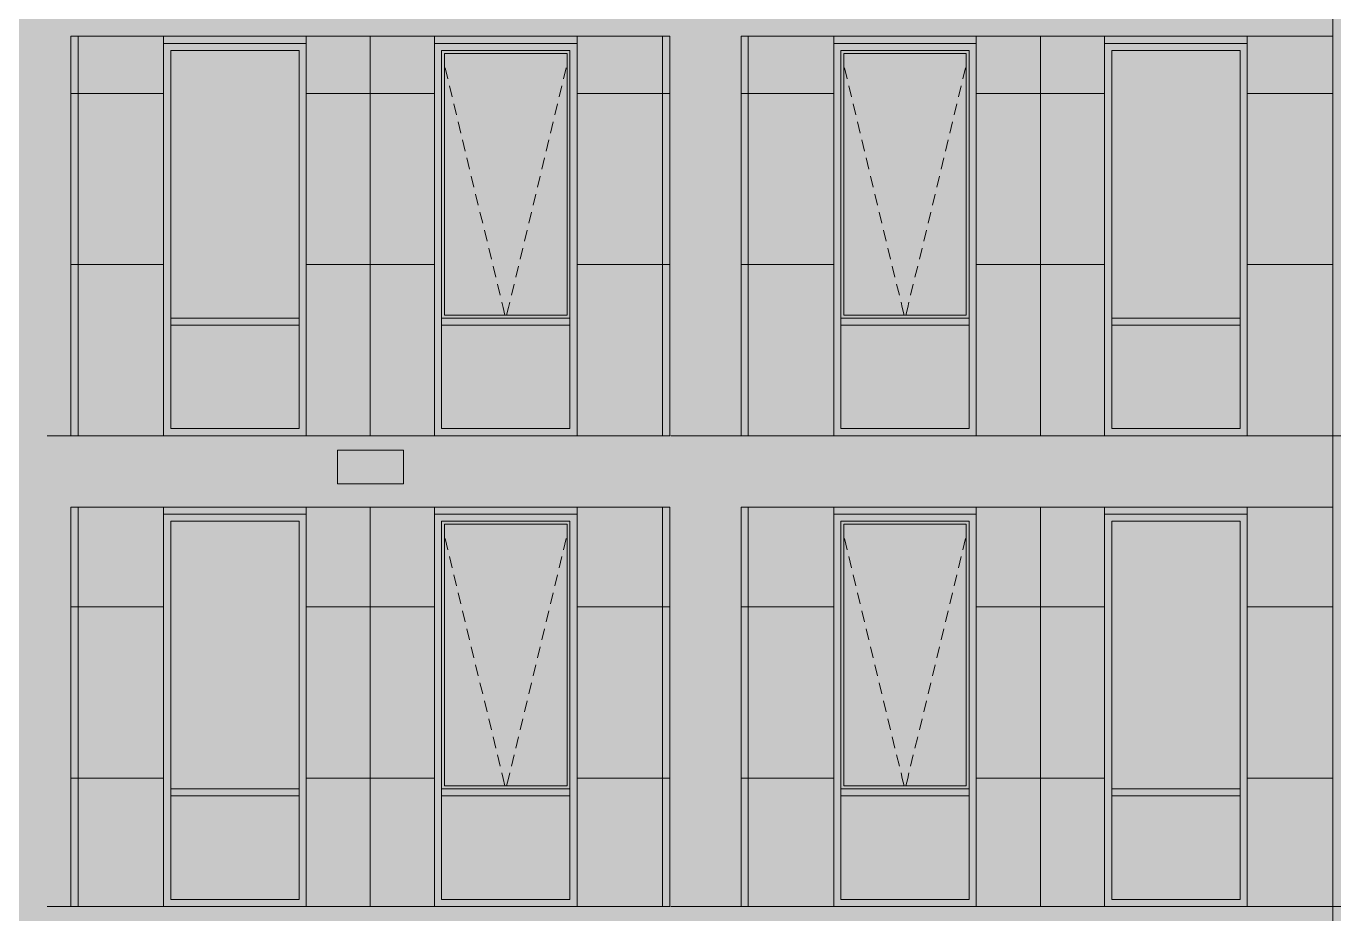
# Model space of a CAD drawing. Header units: millimetres. Extents: x 1499747 to 4230374, y -28481 to 441852.
# Drawn here: x 4059278 to 4068450, y 377277 to 383499 of the extents above; entities that cross this region are included whole.
import ezdxf

# ---------------------------------------------------------------- set-up
doc = ezdxf.new("R2010")
doc.units = ezdxf.units.MM
doc.header["$MEASUREMENT"] = 0
doc.layers.add('Чертеж и Рисунок', color=7, linetype='Continuous')

msp = doc.modelspace()

# ---------------------------------------------------------------- hatches: boundary and pattern name
at = {"layer": 'Чертеж и Рисунок', "linetype": 'Continuous', "lineweight": 0, "true_color": 0xffffff}
for points in [[(4068441.89505, 399933.01142), (4068441.89505, 373528.37108), (4068941.89582, 373528.37108), (4068941.89582, 399933.01142)], [(4059091.98077, 373528.37108), (4059591.98153, 373528.37108), (4059591.98153, 393328.40133), (4059091.98077, 393328.40133)], [(4063791.98795, 373528.37108), (4064291.98871, 373528.37108), (4064291.98871, 393328.40133), (4063791.98795, 393328.40133)], [(4059591.98153, 383928.38697), (4059591.98153, 383428.3862), (4063791.98795, 383428.3862), (4063791.98795, 383928.38697)], [(4064291.98871, 383428.3862), (4068441.89505, 383428.3862), (4068441.89505, 383928.38697), (4064291.98871, 383928.38697)], [(4059591.98153, 383428.3862), (4059591.98153, 380628.38193), (4060242.28253, 380628.38193), (4060242.28253, 383378.38613), (4061242.28405, 383378.38613), (4061242.28405, 380628.38193), (4062141.78543, 380628.38193), (4062141.78543, 383378.38613), (4063141.78696, 383378.38613), (4063141.78696, 380628.38193), (4063791.98795, 380628.38193), (4063791.98795, 383428.3862)], [(4068441.89505, 383428.3862), (4064291.98871, 383428.3862), (4064291.98871, 380628.38193), (4064941.98971, 380628.38193), (4064941.98971, 383378.38613), (4065941.99124, 383378.38613), (4065941.99124, 380628.38193), (4066841.89261, 380628.38193), (4066841.89261, 383378.38613), (4067841.89414, 383378.38613), (4067841.89414, 380628.38193), (4068441.89505, 380628.38193)], [(4059591.98153, 380628.38193), (4059591.98153, 380128.38116), (4063791.98795, 380128.38116), (4063791.98795, 380628.38193)], [(4064291.98871, 380128.38116), (4068441.89505, 380128.38116), (4068441.89505, 380628.38193), (4064291.98871, 380628.38193)], [(4061461.98439, 380291.38141), (4061923.7851, 380291.38141), (4061923.7851, 380527.08177), (4061461.98439, 380527.08177)], [(4059591.98153, 380128.38116), (4059591.98153, 377328.37688), (4060242.28253, 377328.37688), (4060242.28253, 380078.38109), (4061242.28405, 380078.38109), (4061242.28405, 377328.37688), (4062141.78543, 377328.37688), (4062141.78543, 380078.38109), (4063141.78696, 380078.38109), (4063141.78696, 377328.37688), (4063791.98795, 377328.37688), (4063791.98795, 380128.38116)], [(4064291.98871, 377328.37688), (4064941.98971, 377328.37688), (4064941.98971, 380078.38109), (4065941.99124, 380078.38109), (4065941.99124, 377328.37688), (4066841.89261, 377328.37688), (4066841.89261, 380078.38109), (4067841.89414, 380078.38109), (4067841.89414, 377328.37688), (4068441.89505, 377328.37688), (4068441.89505, 380128.38116), (4064291.98871, 380128.38116)], [(4059591.98153, 377328.37688), (4059591.98153, 376828.37612), (4063791.98795, 376828.37612), (4063791.98795, 377328.37688)], [(4064291.98871, 377328.37688), (4064291.98871, 376828.37612), (4068441.89505, 376828.37612), (4068441.89505, 377328.37688)]]:
    msp.add_hatch(color=7, dxfattribs=at).paths.add_polyline_path(points)
at = {"layer": 'Чертеж и Рисунок', "linetype": 'Continuous', "lineweight": 0, "true_color": 0x2e2e2e}
for points in [[(4060242.28253, 383028.38559), (4060292.2826, 383028.38559), (4060292.2826, 383328.38605), (4060242.28253, 383378.38613)], [(4060742.28329, 383378.38613), (4060242.28253, 383378.38613), (4060292.2826, 383328.38605), (4060742.28329, 383328.38605)], [(4060742.28329, 383378.38613), (4060742.28329, 383328.38605), (4061192.28398, 383328.38605), (4061242.28405, 383378.38613)], [(4061242.28405, 383028.38559), (4061242.28405, 383378.38613), (4061192.28398, 383328.38605), (4061192.28398, 383028.38559)], [(4062141.78543, 383028.38559), (4062191.78551, 383028.38559), (4062191.78551, 383328.38605), (4062141.78543, 383378.38613)], [(4062641.78619, 383378.38613), (4062141.78543, 383378.38613), (4062191.78551, 383328.38605), (4062641.78619, 383328.38605)], [(4062641.78619, 383378.38613), (4062641.78619, 383328.38605), (4063091.78688, 383328.38605), (4063141.78696, 383378.38613)], [(4063141.78696, 383028.38559), (4063141.78696, 383378.38613), (4063091.78688, 383328.38605), (4063091.78688, 383028.38559)], [(4064941.98971, 383028.38559), (4064991.98978, 383028.38559), (4064991.98978, 383328.38605), (4064941.98971, 383378.38613)], [(4065441.99047, 383378.38613), (4064941.98971, 383378.38613), (4064991.98978, 383328.38605), (4065441.99047, 383328.38605)], [(4065441.99047, 383378.38613), (4065441.99047, 383328.38605), (4065891.99116, 383328.38605), (4065941.99124, 383378.38613)], [(4065941.99124, 383028.38559), (4065941.99124, 383378.38613), (4065891.99116, 383328.38605), (4065891.99116, 383028.38559)], [(4066841.89261, 383028.38559), (4066891.89269, 383028.38559), (4066891.89269, 383328.38605), (4066841.89261, 383378.38613)], [(4067341.89337, 383378.38613), (4066841.89261, 383378.38613), (4066891.89269, 383328.38605), (4067341.89337, 383328.38605)], [(4067341.89337, 383378.38613), (4067341.89337, 383328.38605), (4067791.89406, 383328.38605), (4067841.89414, 383378.38613)], [(4067841.89414, 383028.38559), (4067841.89414, 383378.38613), (4067791.89406, 383328.38605), (4067791.89406, 383028.38559)], [(4060242.28253, 381628.38345), (4060292.2826, 381628.38345), (4060292.2826, 383028.38559), (4060242.28253, 383028.38559)], [(4061242.28405, 381628.38345), (4061242.28405, 383028.38559), (4061192.28398, 383028.38559), (4061192.28398, 381628.38345)], [(4062141.78543, 381628.38345), (4062191.78551, 381628.38345), (4062191.78551, 383028.38559), (4062141.78543, 383028.38559)], [(4063141.78696, 381628.38345), (4063141.78696, 383028.38559), (4063091.78688, 383028.38559), (4063091.78688, 381628.38345)], [(4064941.98971, 381628.38345), (4064991.98978, 381628.38345), (4064991.98978, 383028.38559), (4064941.98971, 383028.38559)], [(4065941.99124, 381628.38345), (4065941.99124, 383028.38559), (4065891.99116, 383028.38559), (4065891.99116, 381628.38345)], [(4066841.89261, 381628.38345), (4066891.89269, 381628.38345), (4066891.89269, 383028.38559), (4066841.89261, 383028.38559)], [(4067841.89414, 381628.38345), (4067841.89414, 383028.38559), (4067791.89406, 383028.38559), (4067791.89406, 381628.38345)], [(4060242.28253, 381428.38315), (4060292.2826, 381428.38315), (4060292.2826, 381628.38345), (4060242.28253, 381628.38345)], [(4061242.28405, 381428.38315), (4061242.28405, 381628.38345), (4061192.28398, 381628.38345), (4061192.28398, 381428.38315)], [(4062141.78543, 381628.38345), (4062141.78543, 381428.38315), (4062191.78551, 381428.38315), (4062191.78551, 381628.38345)], [(4063141.78696, 381428.38315), (4063141.78696, 381628.38345), (4063091.78688, 381628.38345), (4063091.78688, 381428.38315)], [(4064941.98971, 381428.38315), (4064991.98978, 381428.38315), (4064991.98978, 381628.38345), (4064941.98971, 381628.38345)], [(4065941.99124, 381428.38315), (4065941.99124, 381628.38345), (4065891.99116, 381628.38345), (4065891.99116, 381428.38315)], [(4066841.89261, 381428.38315), (4066891.89269, 381428.38315), (4066891.89269, 381628.38345), (4066841.89261, 381628.38345)], [(4067841.89414, 381428.38315), (4067841.89414, 381628.38345), (4067791.89406, 381628.38345), (4067791.89406, 381428.38315)], [(4060292.2826, 381403.38311), (4060742.28329, 381403.38311), (4060742.28329, 381453.38319), (4060292.2826, 381453.38319)], [(4060742.28329, 381453.38319), (4060742.28329, 381403.38311), (4061192.28398, 381403.38311), (4061192.28398, 381453.38319)], [(4062191.78551, 381403.38311), (4062641.78619, 381403.38311), (4062641.78619, 381453.38319), (4062191.78551, 381453.38319)], [(4062641.78619, 381453.38319), (4062641.78619, 381403.38311), (4063091.78688, 381403.38311), (4063091.78688, 381453.38319)], [(4064991.98978, 381453.38319), (4064991.98978, 381403.38311), (4065441.99047, 381403.38311), (4065441.99047, 381453.38319)], [(4065441.99047, 381453.38319), (4065441.99047, 381403.38311), (4065891.99116, 381403.38311), (4065891.99116, 381453.38319)], [(4066891.89269, 381403.38311), (4067341.89337, 381403.38311), (4067341.89337, 381453.38319), (4066891.89269, 381453.38319)], [(4067341.89337, 381453.38319), (4067341.89337, 381403.38311), (4067791.89406, 381403.38311), (4067791.89406, 381453.38319)], [(4060242.28253, 381428.38315), (4060242.28253, 380628.38193), (4060292.2826, 380678.382), (4060292.2826, 381428.38315)], [(4061242.28405, 381428.38315), (4061192.28398, 381428.38315), (4061192.28398, 380678.382), (4061242.28405, 380628.38193)], [(4062141.78543, 380628.38193), (4062191.78551, 380678.382), (4062191.78551, 381428.38315), (4062141.78543, 381428.38315)], [(4063141.78696, 381428.38315), (4063091.78688, 381428.38315), (4063091.78688, 380678.382), (4063141.78696, 380628.38193)], [(4064941.98971, 381428.38315), (4064941.98971, 380628.38193), (4064991.98978, 380678.382), (4064991.98978, 381428.38315)], [(4065941.99124, 381428.38315), (4065891.99116, 381428.38315), (4065891.99116, 380678.382), (4065941.99124, 380628.38193)], [(4066841.89261, 381428.38315), (4066841.89261, 380628.38193), (4066891.89269, 380678.382), (4066891.89269, 381428.38315)], [(4067841.89414, 381428.38315), (4067791.89406, 381428.38315), (4067791.89406, 380678.382), (4067841.89414, 380628.38193)], [(4060742.28329, 380628.38193), (4060742.28329, 380678.382), (4060292.2826, 380678.382), (4060242.28253, 380628.38193)], [(4060742.28329, 380628.38193), (4061242.28405, 380628.38193), (4061192.28398, 380678.382), (4060742.28329, 380678.382)], [(4062141.78543, 380628.38193), (4062641.78619, 380628.38193), (4062641.78619, 380678.382), (4062191.78551, 380678.382)], [(4062641.78619, 380628.38193), (4063141.78696, 380628.38193), (4063091.78688, 380678.382), (4062641.78619, 380678.382)], [(4064941.98971, 380628.38193), (4065441.99047, 380628.38193), (4065441.99047, 380678.382), (4064991.98978, 380678.382)], [(4065441.99047, 380628.38193), (4065941.99124, 380628.38193), (4065891.99116, 380678.382), (4065441.99047, 380678.382)], [(4067341.89337, 380628.38193), (4067341.89337, 380678.382), (4066891.89269, 380678.382), (4066841.89261, 380628.38193)], [(4067341.89337, 380628.38193), (4067841.89414, 380628.38193), (4067791.89406, 380678.382), (4067341.89337, 380678.382)], [(4060242.28253, 379728.38055), (4060292.2826, 379728.38055), (4060292.2826, 380028.38101), (4060242.28253, 380078.38109)], [(4060742.28329, 380078.38109), (4060242.28253, 380078.38109), (4060292.2826, 380028.38101), (4060742.28329, 380028.38101)], [(4060742.28329, 380078.38109), (4060742.28329, 380028.38101), (4061192.28398, 380028.38101), (4061242.28405, 380078.38109)], [(4061242.28405, 379728.38055), (4061242.28405, 380078.38109), (4061192.28398, 380028.38101), (4061192.28398, 379728.38055)], [(4062141.78543, 380078.38109), (4062141.78543, 379728.38055), (4062191.78551, 379728.38055), (4062191.78551, 380028.38101)], [(4062641.78619, 380078.38109), (4062141.78543, 380078.38109), (4062191.78551, 380028.38101), (4062641.78619, 380028.38101)], [(4062641.78619, 380078.38109), (4062641.78619, 380028.38101), (4063091.78688, 380028.38101), (4063141.78696, 380078.38109)], [(4063141.78696, 379728.38055), (4063141.78696, 380078.38109), (4063091.78688, 380028.38101), (4063091.78688, 379728.38055)], [(4064941.98971, 379728.38055), (4064991.98978, 379728.38055), (4064991.98978, 380028.38101), (4064941.98971, 380078.38109)], [(4064941.98971, 380078.38109), (4064991.98978, 380028.38101), (4065441.99047, 380028.38101), (4065441.99047, 380078.38109)], [(4065441.99047, 380078.38109), (4065441.99047, 380028.38101), (4065891.99116, 380028.38101), (4065941.99124, 380078.38109)], [(4065941.99124, 379728.38055), (4065941.99124, 380078.38109), (4065891.99116, 380028.38101), (4065891.99116, 379728.38055)], [(4066841.89261, 379728.38055), (4066891.89269, 379728.38055), (4066891.89269, 380028.38101), (4066841.89261, 380078.38109)], [(4067341.89337, 380078.38109), (4066841.89261, 380078.38109), (4066891.89269, 380028.38101), (4067341.89337, 380028.38101)], [(4067341.89337, 380078.38109), (4067341.89337, 380028.38101), (4067791.89406, 380028.38101), (4067841.89414, 380078.38109)], [(4067841.89414, 379728.38055), (4067841.89414, 380078.38109), (4067791.89406, 380028.38101), (4067791.89406, 379728.38055)], [(4060242.28253, 378328.37841), (4060292.2826, 378328.37841), (4060292.2826, 379728.38055), (4060242.28253, 379728.38055)], [(4061242.28405, 378328.37841), (4061242.28405, 379728.38055), (4061192.28398, 379728.38055), (4061192.28398, 378328.37841)], [(4062141.78543, 378328.37841), (4062191.78551, 378328.37841), (4062191.78551, 379728.38055), (4062141.78543, 379728.38055)], [(4063141.78696, 378328.37841), (4063141.78696, 379728.38055), (4063091.78688, 379728.38055), (4063091.78688, 378328.37841)], [(4064941.98971, 378328.37841), (4064991.98978, 378328.37841), (4064991.98978, 379728.38055), (4064941.98971, 379728.38055)], [(4065941.99124, 378328.37841), (4065941.99124, 379728.38055), (4065891.99116, 379728.38055), (4065891.99116, 378328.37841)], [(4066841.89261, 378328.37841), (4066891.89269, 378328.37841), (4066891.89269, 379728.38055), (4066841.89261, 379728.38055)], [(4067841.89414, 378328.37841), (4067841.89414, 379728.38055), (4067791.89406, 379728.38055), (4067791.89406, 378328.37841)], [(4060242.28253, 378128.37811), (4060292.2826, 378128.37811), (4060292.2826, 378328.37841), (4060242.28253, 378328.37841)], [(4061242.28405, 378128.37811), (4061242.28405, 378328.37841), (4061192.28398, 378328.37841), (4061192.28398, 378128.37811)], [(4062141.78543, 378128.37811), (4062191.78551, 378128.37811), (4062191.78551, 378328.37841), (4062141.78543, 378328.37841)], [(4063141.78696, 378128.37811), (4063141.78696, 378328.37841), (4063091.78688, 378328.37841), (4063091.78688, 378128.37811)], [(4064941.98971, 378128.37811), (4064991.98978, 378128.37811), (4064991.98978, 378328.37841), (4064941.98971, 378328.37841)], [(4065941.99124, 378128.37811), (4065941.99124, 378328.37841), (4065891.99116, 378328.37841), (4065891.99116, 378128.37811)], [(4066841.89261, 378128.37811), (4066891.89269, 378128.37811), (4066891.89269, 378328.37841), (4066841.89261, 378328.37841)], [(4067841.89414, 378128.37811), (4067841.89414, 378328.37841), (4067791.89406, 378328.37841), (4067791.89406, 378128.37811)], [(4060292.2826, 378103.37807), (4060742.28329, 378103.37807), (4060742.28329, 378153.37814), (4060292.2826, 378153.37814)], [(4060742.28329, 378153.37814), (4060742.28329, 378103.37807), (4061192.28398, 378103.37807), (4061192.28398, 378153.37814)], [(4062191.78551, 378103.37807), (4062641.78619, 378103.37807), (4062641.78619, 378153.37814), (4062191.78551, 378153.37814)], [(4062641.78619, 378153.37814), (4062641.78619, 378103.37807), (4063091.78688, 378103.37807), (4063091.78688, 378153.37814)], [(4064991.98978, 378153.37814), (4064991.98978, 378103.37807), (4065441.99047, 378103.37807), (4065441.99047, 378153.37814)], [(4065441.99047, 378153.37814), (4065441.99047, 378103.37807), (4065891.99116, 378103.37807), (4065891.99116, 378153.37814)], [(4066891.89269, 378103.37807), (4067341.89337, 378103.37807), (4067341.89337, 378153.37814), (4066891.89269, 378153.37814)], [(4067341.89337, 378153.37814), (4067341.89337, 378103.37807), (4067791.89406, 378103.37807), (4067791.89406, 378153.37814)], [(4060242.28253, 378128.37811), (4060242.28253, 377328.37688), (4060292.2826, 377378.37696), (4060292.2826, 378128.37811)], [(4061242.28405, 378128.37811), (4061192.28398, 378128.37811), (4061192.28398, 377378.37696), (4061242.28405, 377328.37688)], [(4062141.78543, 377328.37688), (4062191.78551, 377378.37696), (4062191.78551, 378128.37811), (4062141.78543, 378128.37811)], [(4063141.78696, 378128.37811), (4063091.78688, 378128.37811), (4063091.78688, 377378.37696), (4063141.78696, 377328.37688)], [(4064941.98971, 378128.37811), (4064941.98971, 377328.37688), (4064991.98978, 377378.37696), (4064991.98978, 378128.37811)], [(4065941.99124, 378128.37811), (4065891.99116, 378128.37811), (4065891.99116, 377378.37696), (4065941.99124, 377328.37688)], [(4066841.89261, 378128.37811), (4066841.89261, 377328.37688), (4066891.89269, 377378.37696), (4066891.89269, 378128.37811)], [(4067841.89414, 378128.37811), (4067791.89406, 378128.37811), (4067791.89406, 377378.37696), (4067841.89414, 377328.37688)], [(4060742.28329, 377328.37688), (4060742.28329, 377378.37696), (4060292.2826, 377378.37696), (4060242.28253, 377328.37688)], [(4060742.28329, 377328.37688), (4061242.28405, 377328.37688), (4061192.28398, 377378.37696), (4060742.28329, 377378.37696)], [(4062141.78543, 377328.37688), (4062641.78619, 377328.37688), (4062641.78619, 377378.37696), (4062191.78551, 377378.37696)], [(4062641.78619, 377328.37688), (4063141.78696, 377328.37688), (4063091.78688, 377378.37696), (4062641.78619, 377378.37696)], [(4064991.98978, 377378.37696), (4064941.98971, 377328.37688), (4065441.99047, 377328.37688), (4065441.99047, 377378.37696)], [(4065441.99047, 377328.37688), (4065941.99124, 377328.37688), (4065891.99116, 377378.37696), (4065441.99047, 377378.37696)], [(4067341.89337, 377328.37688), (4067341.89337, 377378.37696), (4066891.89269, 377378.37696), (4066841.89261, 377328.37688)], [(4067341.89337, 377328.37688), (4067841.89414, 377328.37688), (4067791.89406, 377378.37696), (4067341.89337, 377378.37696)]]:
    msp.add_hatch(color=250, dxfattribs=at).paths.add_polyline_path(points)
at = {"layer": 'Чертеж и Рисунок', "linetype": 'Continuous', "lineweight": 0, "true_color": 0x84adf9}
for points in [[(4060292.2826, 381453.38319), (4061192.28398, 381453.38319), (4061192.28398, 381628.38345), (4061192.28398, 383028.38559), (4061192.28398, 383328.38605), (4060292.2826, 383328.38605)], [(4062211.78554, 381473.38322), (4063071.78685, 381473.38322), (4063071.78685, 383308.38602), (4062211.78554, 383308.38602)], [(4065011.98981, 381473.38322), (4065871.99113, 381473.38322), (4065871.99113, 383308.38602), (4065011.98981, 383308.38602)], [(4066891.89269, 381453.38319), (4067791.89406, 381453.38319), (4067791.89406, 381628.38345), (4067791.89406, 383328.38605), (4066891.89269, 383328.38605)], [(4060292.2826, 381403.38311), (4060292.2826, 380678.382), (4061192.28398, 380678.382), (4061192.28398, 381403.38311)], [(4062191.78551, 381403.38311), (4062191.78551, 380678.382), (4063091.78688, 380678.382), (4063091.78688, 381403.38311)], [(4064991.98978, 380678.382), (4065891.99116, 380678.382), (4065891.99116, 381403.38311), (4064991.98978, 381403.38311)], [(4066891.89269, 381403.38311), (4066891.89269, 380678.382), (4067791.89406, 380678.382), (4067791.89406, 381403.38311)], [(4060292.2826, 378153.37814), (4061192.28398, 378153.37814), (4061192.28398, 379728.38055), (4061192.28398, 380028.38101), (4060292.2826, 380028.38101)], [(4062211.78554, 378173.37818), (4063071.78685, 378173.37818), (4063071.78685, 380008.38098), (4062211.78554, 380008.38098)], [(4065011.98981, 378173.37818), (4065871.99113, 378173.37818), (4065871.99113, 380008.38098), (4065011.98981, 380008.38098)], [(4066891.89269, 378153.37814), (4067791.89406, 378153.37814), (4067791.89406, 379728.38055), (4067791.89406, 380028.38101), (4066891.89269, 380028.38101)], [(4060292.2826, 378103.37807), (4060292.2826, 377378.37696), (4061192.28398, 377378.37696), (4061192.28398, 378103.37807)], [(4062191.78551, 378103.37807), (4062191.78551, 377378.37696), (4063091.78688, 377378.37696), (4063091.78688, 378103.37807)], [(4064991.98978, 378103.37807), (4064991.98978, 377378.37696), (4065891.99116, 377378.37696), (4065891.99116, 378103.37807)], [(4066891.89269, 378103.37807), (4066891.89269, 377378.37696), (4067791.89406, 377378.37696), (4067791.89406, 378103.37807)]]:
    msp.add_hatch(color=161, dxfattribs=at).paths.add_polyline_path(points)
at = {"layer": 'Чертеж и Рисунок', "linetype": 'Continuous', "lineweight": 0, "true_color": 0xf7fdff}
for points in [[(4062191.78551, 381453.38319), (4062211.78554, 381473.38322), (4062211.78554, 383308.38602), (4062191.78551, 383328.38605)], [(4063091.78688, 383328.38605), (4062191.78551, 383328.38605), (4062211.78554, 383308.38602), (4063071.78685, 383308.38602)], [(4063091.78688, 381453.38319), (4063091.78688, 383328.38605), (4063071.78685, 383308.38602), (4063071.78685, 381473.38322)], [(4064991.98978, 383328.38605), (4064991.98978, 381453.38319), (4065011.98981, 381473.38322), (4065011.98981, 383308.38602)], [(4065891.99116, 383328.38605), (4064991.98978, 383328.38605), (4065011.98981, 383308.38602), (4065871.99113, 383308.38602)], [(4065891.99116, 381453.38319), (4065891.99116, 383328.38605), (4065871.99113, 383308.38602), (4065871.99113, 381473.38322)], [(4063091.78688, 381453.38319), (4063071.78685, 381473.38322), (4062211.78554, 381473.38322), (4062191.78551, 381453.38319)], [(4064991.98978, 381453.38319), (4065891.99116, 381453.38319), (4065871.99113, 381473.38322), (4065011.98981, 381473.38322)], [(4062191.78551, 378153.37814), (4062211.78554, 378173.37818), (4062211.78554, 380008.38098), (4062191.78551, 380028.38101)], [(4063091.78688, 380028.38101), (4062191.78551, 380028.38101), (4062211.78554, 380008.38098), (4063071.78685, 380008.38098)], [(4063091.78688, 378153.37814), (4063091.78688, 380028.38101), (4063071.78685, 380008.38098), (4063071.78685, 378173.37818)], [(4064991.98978, 378153.37814), (4065011.98981, 378173.37818), (4065011.98981, 380008.38098), (4064991.98978, 380028.38101)], [(4065891.99116, 380028.38101), (4064991.98978, 380028.38101), (4065011.98981, 380008.38098), (4065871.99113, 380008.38098)], [(4065891.99116, 378153.37814), (4065891.99116, 380028.38101), (4065871.99113, 380008.38098), (4065871.99113, 378173.37818)], [(4063091.78688, 378153.37814), (4063071.78685, 378173.37818), (4062211.78554, 378173.37818), (4062191.78551, 378153.37814)], [(4064991.98978, 378153.37814), (4065891.99116, 378153.37814), (4065871.99113, 378173.37818), (4065011.98981, 378173.37818)]]:
    msp.add_hatch(color=7, dxfattribs=at).paths.add_polyline_path(points)

# ---------------------------------------------------------------- linework, layer by layer
at = {"layer": 'Чертеж и Рисунок', "color": 7, "linetype": 'Continuous', "lineweight": 5}
for points in [[(4068441.89505, 373528.37108), (4068441.89505, 393328.40133)], [(4059591.98153, 380628.38193), (4059591.98153, 383428.3862)], [(4059591.98153, 383428.3862), (4063791.98795, 383428.3862)], [(4060242.28253, 383378.38613), (4061242.28405, 383378.38613)], [(4062141.78543, 383378.38613), (4063141.78696, 383378.38613)], [(4063141.78696, 383378.38613), (4063141.78696, 380628.38193)], [(4063791.98795, 380628.38193), (4063791.98795, 383428.3862)], [(4064291.98871, 380628.38193), (4064291.98871, 383428.3862)], [(4064291.98871, 383428.3862), (4068441.89505, 383428.3862)], [(4064941.98971, 380628.38193), (4064941.98971, 383378.38613)], [(4064941.98971, 383378.38613), (4065941.99124, 383378.38613)], [(4066841.89261, 383378.38613), (4067841.89414, 383378.38613)], [(4067841.89414, 383378.38613), (4067841.89414, 380628.38193)], [(4060292.2826, 383028.38559), (4060292.2826, 383328.38605)], [(4060292.2826, 383328.38605), (4060742.28329, 383328.38605)], [(4060742.28329, 383328.38605), (4061192.28398, 383328.38605)], [(4061192.28398, 383028.38559), (4061192.28398, 383328.38605)], [(4062191.78551, 383028.38559), (4062191.78551, 383328.38605)], [(4062191.78551, 383328.38605), (4062641.78619, 383328.38605)], [(4062211.78554, 383308.38602), (4062211.78554, 381473.38322)], [(4063071.78685, 383308.38602), (4062211.78554, 383308.38602)], [(4062641.78619, 383328.38605), (4063091.78688, 383328.38605)], [(4063071.78685, 381473.38322), (4063071.78685, 383308.38602)], [(4063091.78688, 383028.38559), (4063091.78688, 383328.38605)], [(4064991.98978, 383028.38559), (4064991.98978, 383328.38605)], [(4064991.98978, 383328.38605), (4065441.99047, 383328.38605)], [(4065011.98981, 383308.38602), (4065011.98981, 381473.38322)], [(4065871.99113, 383308.38602), (4065011.98981, 383308.38602)], [(4065441.99047, 383328.38605), (4065891.99116, 383328.38605)], [(4065871.99113, 381473.38322), (4065871.99113, 383308.38602)], [(4065891.99116, 383028.38559), (4065891.99116, 383328.38605)], [(4066891.89269, 383028.38559), (4066891.89269, 383328.38605)], [(4066891.89269, 383328.38605), (4067341.89337, 383328.38605)], [(4067341.89337, 383328.38605), (4067791.89406, 383328.38605)], [(4067791.89406, 383028.38559), (4067791.89406, 383328.38605)], [(4060292.2826, 381628.38345), (4060292.2826, 383028.38559)], [(4061192.28398, 381628.38345), (4061192.28398, 383028.38559)], [(4062191.78551, 381628.38345), (4062191.78551, 383028.38559)], [(4063091.78688, 381628.38345), (4063091.78688, 383028.38559)], [(4064991.98978, 381628.38345), (4064991.98978, 383028.38559)], [(4065891.99116, 381628.38345), (4065891.99116, 383028.38559)], [(4066891.89269, 381628.38345), (4066891.89269, 383028.38559)], [(4067791.89406, 381628.38345), (4067791.89406, 383028.38559)], [(4060292.2826, 381453.38319), (4060292.2826, 381628.38345)], [(4061192.28398, 381453.38319), (4061192.28398, 381628.38345)], [(4062191.78551, 381453.38319), (4062191.78551, 381628.38345)], [(4063091.78688, 381453.38319), (4063091.78688, 381628.38345)], [(4064991.98978, 381453.38319), (4064991.98978, 381628.38345)], [(4065891.99116, 381453.38319), (4065891.99116, 381628.38345)], [(4066891.89269, 381453.38319), (4066891.89269, 381628.38345)], [(4067791.89406, 381453.38319), (4067791.89406, 381628.38345)], [(4060292.2826, 381428.38315), (4060292.2826, 381453.38319)], [(4060742.28329, 381453.38319), (4060292.2826, 381453.38319)], [(4061192.28398, 381453.38319), (4060742.28329, 381453.38319)], [(4061192.28398, 381428.38315), (4061192.28398, 381453.38319)], [(4062191.78551, 381428.38315), (4062191.78551, 381453.38319)], [(4062641.78619, 381453.38319), (4062191.78551, 381453.38319)], [(4062211.78554, 381473.38322), (4063071.78685, 381473.38322)], [(4063091.78688, 381453.38319), (4062641.78619, 381453.38319)], [(4063091.78688, 381428.38315), (4063091.78688, 381453.38319)], [(4064991.98978, 381428.38315), (4064991.98978, 381453.38319)], [(4065441.99047, 381453.38319), (4064991.98978, 381453.38319)], [(4065011.98981, 381473.38322), (4065871.99113, 381473.38322)], [(4065891.99116, 381453.38319), (4065441.99047, 381453.38319)], [(4065891.99116, 381428.38315), (4065891.99116, 381453.38319)], [(4066891.89269, 381428.38315), (4066891.89269, 381453.38319)], [(4067341.89337, 381453.38319), (4066891.89269, 381453.38319)], [(4067791.89406, 381453.38319), (4067341.89337, 381453.38319)], [(4067791.89406, 381428.38315), (4067791.89406, 381453.38319)], [(4060292.2826, 381403.38311), (4060292.2826, 381428.38315)], [(4060292.2826, 380678.382), (4060292.2826, 381403.38311)], [(4060742.28329, 381403.38311), (4060292.2826, 381403.38311)], [(4061192.28398, 381403.38311), (4060742.28329, 381403.38311)], [(4061192.28398, 381403.38311), (4061192.28398, 381428.38315)], [(4061192.28398, 380678.382), (4061192.28398, 381403.38311)], [(4062191.78551, 381403.38311), (4062191.78551, 381428.38315)], [(4062191.78551, 380678.382), (4062191.78551, 381403.38311)], [(4062641.78619, 381403.38311), (4062191.78551, 381403.38311)], [(4063091.78688, 381403.38311), (4062641.78619, 381403.38311)], [(4063091.78688, 381403.38311), (4063091.78688, 381428.38315)], [(4063091.78688, 380678.382), (4063091.78688, 381403.38311)], [(4064991.98978, 381403.38311), (4064991.98978, 381428.38315)], [(4064991.98978, 380678.382), (4064991.98978, 381403.38311)], [(4065441.99047, 381403.38311), (4064991.98978, 381403.38311)], [(4065891.99116, 381403.38311), (4065441.99047, 381403.38311)], [(4065891.99116, 381403.38311), (4065891.99116, 381428.38315)], [(4065891.99116, 380678.382), (4065891.99116, 381403.38311)], [(4066891.89269, 381403.38311), (4066891.89269, 381428.38315)], [(4066891.89269, 380678.382), (4066891.89269, 381403.38311)], [(4067341.89337, 381403.38311), (4066891.89269, 381403.38311)], [(4067791.89406, 381403.38311), (4067341.89337, 381403.38311)], [(4067791.89406, 381403.38311), (4067791.89406, 381428.38315)], [(4067791.89406, 380678.382), (4067791.89406, 381403.38311)], [(4059591.98153, 380628.38193), (4063791.98795, 380628.38193)], [(4060742.28329, 380678.382), (4060292.2826, 380678.382)], [(4061192.28398, 380678.382), (4060742.28329, 380678.382)], [(4062641.78619, 380678.382), (4062191.78551, 380678.382)], [(4063091.78688, 380678.382), (4062641.78619, 380678.382)], [(4064291.98871, 380628.38193), (4068441.89505, 380628.38193)], [(4065441.99047, 380678.382), (4064991.98978, 380678.382)], [(4065891.99116, 380678.382), (4065441.99047, 380678.382)], [(4067341.89337, 380678.382), (4066891.89269, 380678.382)], [(4067791.89406, 380678.382), (4067341.89337, 380678.382)], [(4061461.98439, 380291.38141), (4061461.98439, 380527.08177)], [(4061461.98439, 380527.08177), (4061923.7851, 380527.08177)], [(4061923.7851, 380527.08177), (4061923.7851, 380291.38141)], [(4061923.7851, 380291.38141), (4061461.98439, 380291.38141)], [(4059591.98153, 377328.37688), (4059591.98153, 380128.38116)], [(4059591.98153, 380128.38116), (4063791.98795, 380128.38116)], [(4060242.28253, 380078.38109), (4061242.28405, 380078.38109)], [(4062141.78543, 380078.38109), (4063141.78696, 380078.38109)], [(4063141.78696, 380078.38109), (4063141.78696, 377328.37688)], [(4063791.98795, 377328.37688), (4063791.98795, 380128.38116)], [(4064291.98871, 377328.37688), (4064291.98871, 380128.38116)], [(4064291.98871, 380128.38116), (4068441.89505, 380128.38116)], [(4064941.98971, 377328.37688), (4064941.98971, 380078.38109)], [(4064941.98971, 380078.38109), (4065941.99124, 380078.38109)], [(4066841.89261, 380078.38109), (4067841.89414, 380078.38109)], [(4067841.89414, 380078.38109), (4067841.89414, 377328.37688)], [(4060292.2826, 379728.38055), (4060292.2826, 380028.38101)], [(4060292.2826, 380028.38101), (4060742.28329, 380028.38101)], [(4060742.28329, 380028.38101), (4061192.28398, 380028.38101)], [(4061192.28398, 379728.38055), (4061192.28398, 380028.38101)], [(4062191.78551, 379728.38055), (4062191.78551, 380028.38101)], [(4062191.78551, 380028.38101), (4062641.78619, 380028.38101)], [(4062211.78554, 380008.38098), (4062211.78554, 378173.37818)], [(4063071.78685, 380008.38098), (4062211.78554, 380008.38098)], [(4062641.78619, 380028.38101), (4063091.78688, 380028.38101)], [(4063071.78685, 378173.37818), (4063071.78685, 380008.38098)], [(4063091.78688, 379728.38055), (4063091.78688, 380028.38101)], [(4064991.98978, 379728.38055), (4064991.98978, 380028.38101)], [(4064991.98978, 380028.38101), (4065441.99047, 380028.38101)], [(4065011.98981, 380008.38098), (4065011.98981, 378173.37818)], [(4065871.99113, 380008.38098), (4065011.98981, 380008.38098)], [(4065441.99047, 380028.38101), (4065891.99116, 380028.38101)], [(4065871.99113, 378173.37818), (4065871.99113, 380008.38098)], [(4065891.99116, 379728.38055), (4065891.99116, 380028.38101)], [(4066891.89269, 379728.38055), (4066891.89269, 380028.38101)], [(4066891.89269, 380028.38101), (4067341.89337, 380028.38101)], [(4067341.89337, 380028.38101), (4067791.89406, 380028.38101)], [(4067791.89406, 379728.38055), (4067791.89406, 380028.38101)], [(4060292.2826, 378328.37841), (4060292.2826, 379728.38055)], [(4061192.28398, 378328.37841), (4061192.28398, 379728.38055)], [(4062191.78551, 378328.37841), (4062191.78551, 379728.38055)], [(4063091.78688, 378328.37841), (4063091.78688, 379728.38055)], [(4064991.98978, 378328.37841), (4064991.98978, 379728.38055)], [(4065891.99116, 378328.37841), (4065891.99116, 379728.38055)], [(4066891.89269, 378328.37841), (4066891.89269, 379728.38055)], [(4067791.89406, 378328.37841), (4067791.89406, 379728.38055)], [(4060292.2826, 378153.37814), (4060292.2826, 378328.37841)], [(4061192.28398, 378153.37814), (4061192.28398, 378328.37841)], [(4062191.78551, 378153.37814), (4062191.78551, 378328.37841)], [(4063091.78688, 378153.37814), (4063091.78688, 378328.37841)], [(4064991.98978, 378153.37814), (4064991.98978, 378328.37841)], [(4065891.99116, 378153.37814), (4065891.99116, 378328.37841)], [(4066891.89269, 378153.37814), (4066891.89269, 378328.37841)], [(4067791.89406, 378153.37814), (4067791.89406, 378328.37841)], [(4060292.2826, 378128.37811), (4060292.2826, 378153.37814)], [(4060742.28329, 378153.37814), (4060292.2826, 378153.37814)], [(4061192.28398, 378153.37814), (4060742.28329, 378153.37814)], [(4061192.28398, 378128.37811), (4061192.28398, 378153.37814)], [(4062191.78551, 378128.37811), (4062191.78551, 378153.37814)], [(4062641.78619, 378153.37814), (4062191.78551, 378153.37814)], [(4062211.78554, 378173.37818), (4063071.78685, 378173.37818)], [(4063091.78688, 378153.37814), (4062641.78619, 378153.37814)], [(4063091.78688, 378128.37811), (4063091.78688, 378153.37814)], [(4064991.98978, 378128.37811), (4064991.98978, 378153.37814)], [(4065441.99047, 378153.37814), (4064991.98978, 378153.37814)], [(4065011.98981, 378173.37818), (4065871.99113, 378173.37818)], [(4065891.99116, 378153.37814), (4065441.99047, 378153.37814)], [(4065891.99116, 378128.37811), (4065891.99116, 378153.37814)], [(4066891.89269, 378128.37811), (4066891.89269, 378153.37814)], [(4067341.89337, 378153.37814), (4066891.89269, 378153.37814)], [(4067791.89406, 378153.37814), (4067341.89337, 378153.37814)], [(4067791.89406, 378128.37811), (4067791.89406, 378153.37814)], [(4060292.2826, 378103.37807), (4060292.2826, 378128.37811)], [(4060292.2826, 377378.37696), (4060292.2826, 378103.37807)], [(4060742.28329, 378103.37807), (4060292.2826, 378103.37807)], [(4061192.28398, 378103.37807), (4060742.28329, 378103.37807)], [(4061192.28398, 378103.37807), (4061192.28398, 378128.37811)], [(4061192.28398, 377378.37696), (4061192.28398, 378103.37807)], [(4062191.78551, 378103.37807), (4062191.78551, 378128.37811)], [(4062191.78551, 377378.37696), (4062191.78551, 378103.37807)], [(4062641.78619, 378103.37807), (4062191.78551, 378103.37807)], [(4063091.78688, 378103.37807), (4062641.78619, 378103.37807)], [(4063091.78688, 378103.37807), (4063091.78688, 378128.37811)], [(4063091.78688, 377378.37696), (4063091.78688, 378103.37807)], [(4064991.98978, 378103.37807), (4064991.98978, 378128.37811)], [(4064991.98978, 377378.37696), (4064991.98978, 378103.37807)], [(4065441.99047, 378103.37807), (4064991.98978, 378103.37807)], [(4065891.99116, 378103.37807), (4065441.99047, 378103.37807)], [(4065891.99116, 378103.37807), (4065891.99116, 378128.37811)], [(4065891.99116, 377378.37696), (4065891.99116, 378103.37807)], [(4066891.89269, 378103.37807), (4066891.89269, 378128.37811)], [(4066891.89269, 377378.37696), (4066891.89269, 378103.37807)], [(4067341.89337, 378103.37807), (4066891.89269, 378103.37807)], [(4067791.89406, 378103.37807), (4067341.89337, 378103.37807)], [(4067791.89406, 378103.37807), (4067791.89406, 378128.37811)], [(4067791.89406, 377378.37696), (4067791.89406, 378103.37807)], [(4059591.98153, 377328.37688), (4063791.98795, 377328.37688)], [(4060742.28329, 377378.37696), (4060292.2826, 377378.37696)], [(4061192.28398, 377378.37696), (4060742.28329, 377378.37696)], [(4062641.78619, 377378.37696), (4062191.78551, 377378.37696)], [(4063091.78688, 377378.37696), (4062641.78619, 377378.37696)], [(4064291.98871, 377328.37688), (4068441.89505, 377328.37688)], [(4065441.99047, 377378.37696), (4064991.98978, 377378.37696)], [(4065891.99116, 377378.37696), (4065441.99047, 377378.37696)], [(4067341.89337, 377378.37696), (4066891.89269, 377378.37696)], [(4067791.89406, 377378.37696), (4067341.89337, 377378.37696)]]:
    msp.add_lwpolyline(points, dxfattribs=at)
at = {"layer": 'Чертеж и Рисунок', "color": 253, "linetype": 'Continuous', "lineweight": 5, "true_color": 0xaaaaaa}
for points in [[(4059642.28161, 383428.3862), (4059642.28161, 380628.38193)], [(4060242.28253, 383428.3862), (4060242.28253, 380628.38193)], [(4061242.28405, 383428.3862), (4061242.28405, 380628.38193)], [(4061692.08474, 383428.3862), (4061692.08474, 380628.38193)], [(4062141.78543, 383428.3862), (4062141.78543, 380628.38193)], [(4063141.98696, 383428.3862), (4063141.98696, 380628.38193)], [(4063741.78787, 383428.3862), (4063741.78787, 380628.38193)], [(4064341.78879, 383428.3862), (4064341.78879, 380628.38193)], [(4064941.98971, 383428.3862), (4064941.98971, 380628.38193)], [(4065941.99124, 383428.3862), (4065941.99124, 380628.38193)], [(4066391.99192, 383428.3862), (4066391.99192, 380628.38193)], [(4066841.89261, 383428.3862), (4066841.89261, 380628.38193)], [(4067841.99414, 383428.3862), (4067841.99414, 380628.38193)], [(4059591.98153, 383027.98559), (4060241.98253, 383027.98559)], [(4061241.58405, 383027.98559), (4061242.28405, 383027.98559)], [(4061242.28405, 383027.98559), (4062141.58543, 383027.98559)], [(4063141.98696, 383027.98559), (4063791.98795, 383027.98559)], [(4064291.98871, 383027.98559), (4064941.98971, 383027.98559)], [(4065941.99124, 383027.98559), (4066841.89261, 383027.98559)], [(4066841.89261, 383027.98559), (4066841.99261, 383027.98559)], [(4067841.99414, 383027.98559), (4068441.89505, 383027.98559)], [(4059591.98153, 381827.98376), (4060241.98253, 381827.98376)], [(4061241.58405, 381827.98376), (4061242.28405, 381827.98376)], [(4061242.28405, 381827.98376), (4062141.58543, 381827.98376)], [(4063141.98696, 381827.98376), (4063791.98795, 381827.98376)], [(4064291.98871, 381827.98376), (4064941.98971, 381827.98376)], [(4065941.99124, 381827.98376), (4066841.89261, 381827.98376)], [(4066841.89261, 381827.98376), (4066841.99261, 381827.98376)], [(4067841.99414, 381827.98376), (4068441.89505, 381827.98376)], [(4059642.28161, 380128.38116), (4059642.28161, 377328.37688)], [(4060242.28253, 380128.38116), (4060242.28253, 377328.37688)], [(4061242.28405, 380128.38116), (4061242.28405, 377328.37688)], [(4061692.08474, 380128.38116), (4061692.08474, 377328.37688)], [(4062141.78543, 380128.38116), (4062141.78543, 377328.37688)], [(4063141.98696, 380128.38116), (4063141.98696, 377328.37688)], [(4063741.78787, 380128.38116), (4063741.78787, 377328.37688)], [(4064341.78879, 380128.38116), (4064341.78879, 377328.37688)], [(4064941.98971, 380128.38116), (4064941.98971, 377328.37688)], [(4065941.99124, 380128.38116), (4065941.99124, 377328.37688)], [(4066391.99192, 380128.38116), (4066391.99192, 377328.37688)], [(4066841.89261, 380128.38116), (4066841.89261, 377328.37688)], [(4067841.99414, 380128.38116), (4067841.99414, 377328.37688)], [(4059591.98153, 379427.98009), (4060241.98253, 379427.98009)], [(4061241.58405, 379427.98009), (4061242.28405, 379427.98009)], [(4061242.28405, 379427.98009), (4062141.58543, 379427.98009)], [(4063141.98696, 379427.98009), (4063791.98795, 379427.98009)], [(4064291.98871, 379427.98009), (4064941.98971, 379427.98009)], [(4065941.99124, 379427.98009), (4066841.89261, 379427.98009)], [(4066841.89261, 379427.98009), (4066841.99261, 379427.98009)], [(4067841.99414, 379427.98009), (4068441.89505, 379427.98009)], [(4059591.98153, 378227.97826), (4060241.98253, 378227.97826)], [(4061241.58405, 378227.97826), (4061242.28405, 378227.97826)], [(4061242.28405, 378227.97826), (4062141.58543, 378227.97826)], [(4063141.98696, 378227.97826), (4063791.98795, 378227.97826)], [(4064291.98871, 378227.97826), (4064941.98971, 378227.97826)], [(4065941.99124, 378227.97826), (4066841.89261, 378227.97826)], [(4066841.89261, 378227.97826), (4066841.99261, 378227.97826)], [(4067841.99414, 378227.97826), (4068441.89505, 378227.97826)]]:
    msp.add_lwpolyline(points, dxfattribs=at)
at = {"layer": 'Чертеж и Рисунок', "color": 23, "linetype": 'Continuous', "lineweight": 5, "true_color": 0xbf8080}
for points in [[(4062217.28554, 383207.08587), (4062236.08557, 383129.28575)], [(4063066.28684, 383207.08587), (4063047.48681, 383129.28575)], [(4065017.48982, 383207.08587), (4065036.28985, 383129.28575)], [(4065866.49112, 383207.08587), (4065847.79109, 383129.28575)], [(4062247.78559, 383080.68567), (4062266.58562, 383002.88555)], [(4063035.7868, 383080.68567), (4063016.98677, 383002.88555)], [(4065047.98987, 383080.68567), (4065066.7899, 383002.88555)], [(4065835.99107, 383080.68567), (4065817.29104, 383002.88555)], [(4062278.28564, 382954.28548), (4062297.08567, 382876.58536)], [(4063005.28675, 382954.28548), (4062986.48672, 382876.58536)], [(4065078.48992, 382954.28548), (4065097.28994, 382876.58536)], [(4065805.49103, 382954.28548), (4065786.791, 382876.58536)], [(4062308.78568, 382827.98529), (4062327.58571, 382750.18517)], [(4062974.7867, 382827.98529), (4062955.98667, 382750.18517)], [(4065109.08996, 382827.98529), (4065127.78999, 382750.18517)], [(4065774.99098, 382827.98529), (4065756.29095, 382750.18517)], [(4062339.28573, 382701.58509), (4062358.08576, 382623.78497)], [(4062944.28666, 382701.58509), (4062925.48663, 382623.78497)], [(4065139.59001, 382701.58509), (4065158.29004, 382623.78497)], [(4065744.49093, 382701.58509), (4065725.7909, 382623.78497)], [(4062369.78578, 382575.1849), (4062388.58581, 382497.48478)], [(4062913.78661, 382575.1849), (4062894.98658, 382497.48478)], [(4065170.09006, 382575.1849), (4065188.79008, 382497.48478)], [(4065713.99089, 382575.1849), (4065695.19086, 382497.48478)], [(4062400.28582, 382448.78471), (4062419.08585, 382371.08459)], [(4062883.28656, 382448.78471), (4062864.48653, 382371.08459)], [(4065200.5901, 382448.78471), (4065219.29013, 382371.08459)], [(4065683.49084, 382448.78471), (4065664.69081, 382371.08459)], [(4062430.78587, 382322.48451), (4062449.5859, 382244.6844)], [(4062852.78652, 382322.48451), (4062833.98649, 382244.6844)], [(4065231.09015, 382322.48451), (4065249.79018, 382244.6844)], [(4065652.99079, 382322.48451), (4065634.19076, 382244.6844)], [(4062461.28592, 382196.08432), (4062480.08595, 382118.2842)], [(4062822.28647, 382196.08432), (4062803.48644, 382118.2842)], [(4065261.5902, 382196.08432), (4065280.29022, 382118.2842)], [(4065622.49075, 382196.08432), (4065603.69072, 382118.2842)], [(4062491.78596, 382069.68413), (4062510.58599, 381991.98401)], [(4062791.78642, 382069.68413), (4062772.98639, 381991.98401)], [(4065292.09024, 382069.68413), (4065310.79027, 381991.98401)], [(4065591.9907, 382069.68413), (4065573.19067, 381991.98401)], [(4062522.28601, 381943.38394), (4062541.08604, 381865.58382)], [(4062761.28638, 381943.38394), (4062742.48635, 381865.58382)], [(4065322.59029, 381943.38394), (4065341.29032, 381865.58382)], [(4065561.49065, 381943.38394), (4065542.69063, 381865.58382)], [(4062552.78606, 381816.98374), (4062571.58609, 381739.18362)], [(4062730.68633, 381816.98374), (4062711.9863, 381739.18362)], [(4065353.09034, 381816.98374), (4065371.79036, 381739.18362)], [(4065530.99061, 381816.98374), (4065512.19058, 381739.18362)], [(4062583.2861, 381690.58355), (4062602.08613, 381612.88343)], [(4062700.18628, 381690.58355), (4062681.48625, 381612.88343)], [(4065383.59038, 381690.58355), (4065402.39041, 381612.88343)], [(4065500.49056, 381690.58355), (4065481.69053, 381612.88343)], [(4062613.78615, 381564.28336), (4062622.98616, 381526.1833)], [(4062669.68624, 381564.28336), (4062660.58622, 381526.1833)], [(4065414.09043, 381564.28336), (4065423.29044, 381526.1833)], [(4065469.99051, 381564.28336), (4065460.7905, 381526.1833)], [(4062622.98616, 381526.1833), (4062635.78618, 381473.38322)], [(4062660.58622, 381526.1833), (4062647.7862, 381473.38322)], [(4065423.29044, 381526.1833), (4065435.99046, 381473.38322)], [(4065460.7905, 381526.1833), (4065448.09048, 381473.38322)], [(4062217.28554, 379907.08082), (4062236.08557, 379829.28071)], [(4063066.28684, 379907.08082), (4063047.48681, 379829.28071)], [(4065017.48982, 379907.08082), (4065036.28985, 379829.28071)], [(4065866.49112, 379907.08082), (4065847.79109, 379829.28071)], [(4062247.78559, 379780.68063), (4062266.58562, 379702.88051)], [(4063035.7868, 379780.68063), (4063016.98677, 379702.88051)], [(4065047.98987, 379780.68063), (4065066.7899, 379702.88051)], [(4065835.99107, 379780.68063), (4065817.29104, 379702.88051)], [(4062278.28564, 379654.28044), (4062297.08567, 379576.58032)], [(4063005.28675, 379654.28044), (4062986.48672, 379576.58032)], [(4065078.48992, 379654.28044), (4065097.28994, 379576.58032)], [(4065805.49103, 379654.28044), (4065786.791, 379576.58032)], [(4062308.78568, 379527.98024), (4062327.58571, 379450.18013)], [(4062974.7867, 379527.98024), (4062955.98667, 379450.18013)], [(4065109.08996, 379527.98024), (4065127.78999, 379450.18013)], [(4065774.99098, 379527.98024), (4065756.29095, 379450.18013)], [(4062339.28573, 379401.58005), (4062358.08576, 379323.77993)], [(4062944.28666, 379401.58005), (4062925.48663, 379323.77993)], [(4065139.59001, 379401.58005), (4065158.29004, 379323.77993)], [(4065744.49093, 379401.58005), (4065725.7909, 379323.77993)], [(4062369.78578, 379275.17986), (4062388.58581, 379197.47974)], [(4062913.78661, 379275.17986), (4062894.98658, 379197.47974)], [(4065170.09006, 379275.17986), (4065188.79008, 379197.47974)], [(4065713.99089, 379275.17986), (4065695.19086, 379197.47974)], [(4062400.28582, 379148.77967), (4062419.08585, 379071.07955)], [(4062883.28656, 379148.77967), (4062864.48653, 379071.07955)], [(4065200.5901, 379148.77967), (4065219.29013, 379071.07955)], [(4065683.49084, 379148.77967), (4065664.69081, 379071.07955)], [(4062430.78587, 379022.47947), (4062449.5859, 378944.67935)], [(4062852.78652, 379022.47947), (4062833.98649, 378944.67935)], [(4065231.09015, 379022.47947), (4065249.79018, 378944.67935)], [(4065652.99079, 379022.47947), (4065634.19076, 378944.67935)], [(4062461.28592, 378896.07928), (4062480.08595, 378818.27916)], [(4062822.28647, 378896.07928), (4062803.48644, 378818.27916)], [(4065261.5902, 378896.07928), (4065280.29022, 378818.27916)], [(4065622.49075, 378896.07928), (4065603.69072, 378818.27916)], [(4062491.78596, 378769.67909), (4062510.58599, 378691.97897)], [(4062791.78642, 378769.67909), (4062772.98639, 378691.97897)], [(4065292.09024, 378769.67909), (4065310.79027, 378691.97897)], [(4065591.9907, 378769.67909), (4065573.19067, 378691.97897)], [(4062522.28601, 378643.37889), (4062541.08604, 378565.57877)], [(4062761.28638, 378643.37889), (4062742.48635, 378565.57877)], [(4065322.59029, 378643.37889), (4065341.29032, 378565.57877)], [(4065561.49065, 378643.37889), (4065542.69063, 378565.57877)], [(4062552.78606, 378516.9787), (4062571.58609, 378439.17858)], [(4062730.68633, 378516.9787), (4062711.9863, 378439.17858)], [(4065353.09034, 378516.9787), (4065371.79036, 378439.17858)], [(4065530.99061, 378516.9787), (4065512.19058, 378439.17858)], [(4062583.2861, 378390.57851), (4062602.08613, 378312.87839)], [(4062700.18628, 378390.57851), (4062681.48625, 378312.87839)], [(4065383.59038, 378390.57851), (4065402.39041, 378312.87839)], [(4065500.49056, 378390.57851), (4065481.69053, 378312.87839)], [(4062613.78615, 378264.27831), (4062622.98616, 378226.17826)], [(4062669.68624, 378264.27831), (4062660.58622, 378226.17826)], [(4065414.09043, 378264.27831), (4065423.29044, 378226.17826)], [(4065469.99051, 378264.27831), (4065460.7905, 378226.17826)], [(4062622.98616, 378226.17826), (4062635.78618, 378173.37818)], [(4062660.58622, 378226.17826), (4062647.7862, 378173.37818)], [(4065423.29044, 378226.17826), (4065435.99046, 378173.37818)], [(4065460.7905, 378226.17826), (4065448.09048, 378173.37818)]]:
    msp.add_lwpolyline(points, dxfattribs=at)
at = {"layer": 'Чертеж и Рисунок', "color": 1, "linetype": 'Continuous', "lineweight": 0}
for points in [[(4059426.08128, 380628.38193), (4059955.28209, 380628.38193)], [(4060166.88241, 380628.38193), (4060307.98263, 380628.38193)], [(4060519.68295, 380628.38193), (4061048.88376, 380628.38193)], [(4061260.48408, 380628.38193), (4061401.6843, 380628.38193)], [(4061613.28462, 380628.38193), (4062142.48543, 380628.38193)], [(4062354.18575, 380628.38193), (4062495.28597, 380628.38193)], [(4062706.88629, 380628.38193), (4063236.0871, 380628.38193)], [(4063447.78742, 380628.38193), (4063588.88764, 380628.38193)], [(4063800.48796, 380628.38193), (4064329.68877, 380628.38193)], [(4064541.3891, 380628.38193), (4064682.48931, 380628.38193)], [(4064894.18963, 380628.38193), (4065423.29044, 380628.38193)], [(4065634.99077, 380628.38193), (4065776.09098, 380628.38193)], [(4065987.79131, 380628.38193), (4066516.89211, 380628.38193)], [(4066728.59244, 380628.38193), (4066869.69265, 380628.38193)], [(4067081.39298, 380628.38193), (4067610.49378, 380628.38193)], [(4067822.19411, 380628.38193), (4067963.29432, 380628.38193)], [(4068174.99465, 380628.38193), (4068704.19546, 380628.38193)], [(4059426.08128, 377328.37688), (4059955.28209, 377328.37688)], [(4060166.88241, 377328.37688), (4060307.98263, 377328.37688)], [(4060519.68295, 377328.37688), (4061048.88376, 377328.37688)], [(4061260.48408, 377328.37688), (4061401.6843, 377328.37688)], [(4061613.28462, 377328.37688), (4062142.48543, 377328.37688)], [(4062354.18575, 377328.37688), (4062495.28597, 377328.37688)], [(4062706.88629, 377328.37688), (4063236.0871, 377328.37688)], [(4063447.78742, 377328.37688), (4063588.88764, 377328.37688)], [(4063800.48796, 377328.37688), (4064329.68877, 377328.37688)], [(4064541.3891, 377328.37688), (4064682.48931, 377328.37688)], [(4064894.18963, 377328.37688), (4065423.29044, 377328.37688)], [(4065634.99077, 377328.37688), (4065776.09098, 377328.37688)], [(4065987.79131, 377328.37688), (4066516.89211, 377328.37688)], [(4066728.59244, 377328.37688), (4066869.69265, 377328.37688)], [(4067081.39298, 377328.37688), (4067610.49378, 377328.37688)], [(4067822.19411, 377328.37688), (4067963.29432, 377328.37688)], [(4068174.99465, 377328.37688), (4068704.19546, 377328.37688)]]:
    msp.add_lwpolyline(points, dxfattribs=at)

doc.saveas('drawing.dxf')
